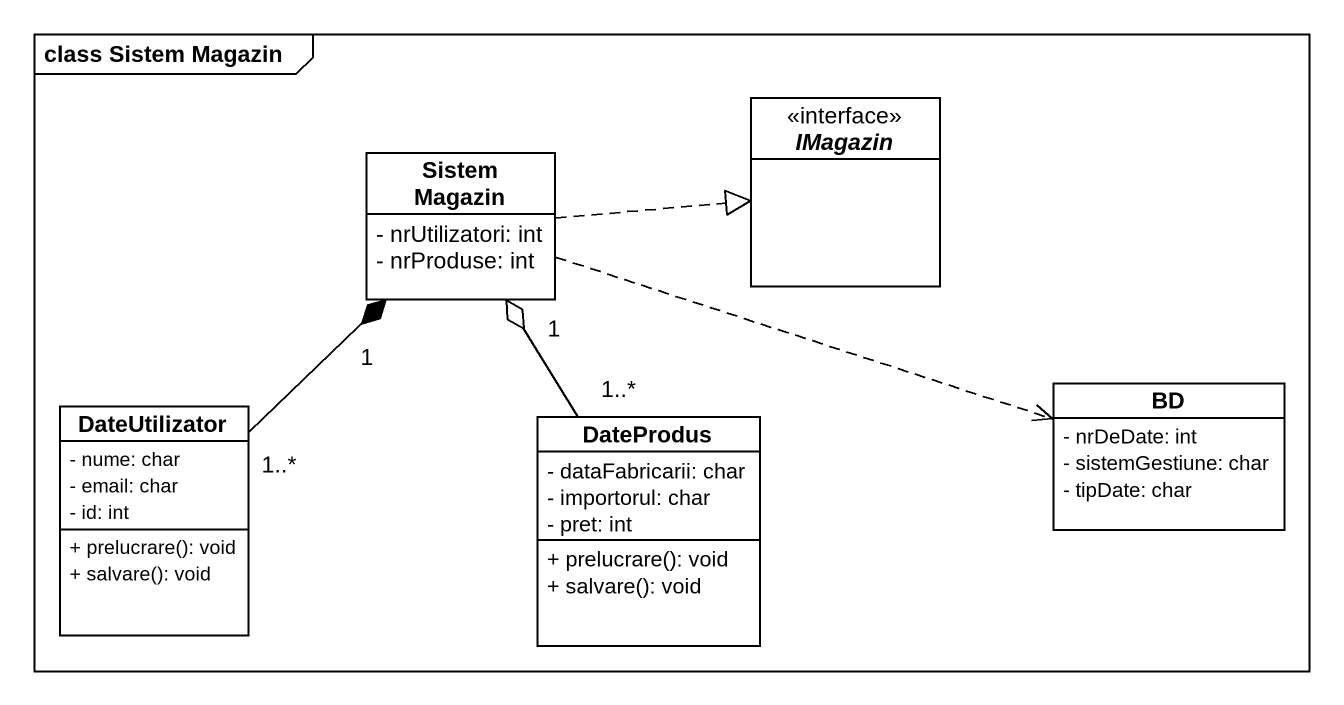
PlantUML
@startuml
mainframe class Sistem Magazin
hide circle
hide empty members
skinparam classAttributeIconSize 0
interface IMagazin
class "Sistem Magazin" as Sistem_Magazin {
  - nrUtilizatori: int
  - nrProduse: int
}
class DateUtilizator {
  - nume: char
  - email: char
  - id: int
  + prelucrare(): void
  + salvare(): void
}
class BD {
  - nrDeDate: int
  - sistemGestiune: char
  - tipDate: char
}
class DateProdus {
  - dataFabricarii: char
  - importorul: char
  - pret: int
  + prelucrare(): void
  + salvare(): void
}
Sistem_Magazin .right.|> IMagazin
Sistem_Magazin .right.> BD
DateUtilizator "1..*" -up-* "1" Sistem_Magazin
DateProdus "1..*" -up-o "1" Sistem_Magazin
@enduml
